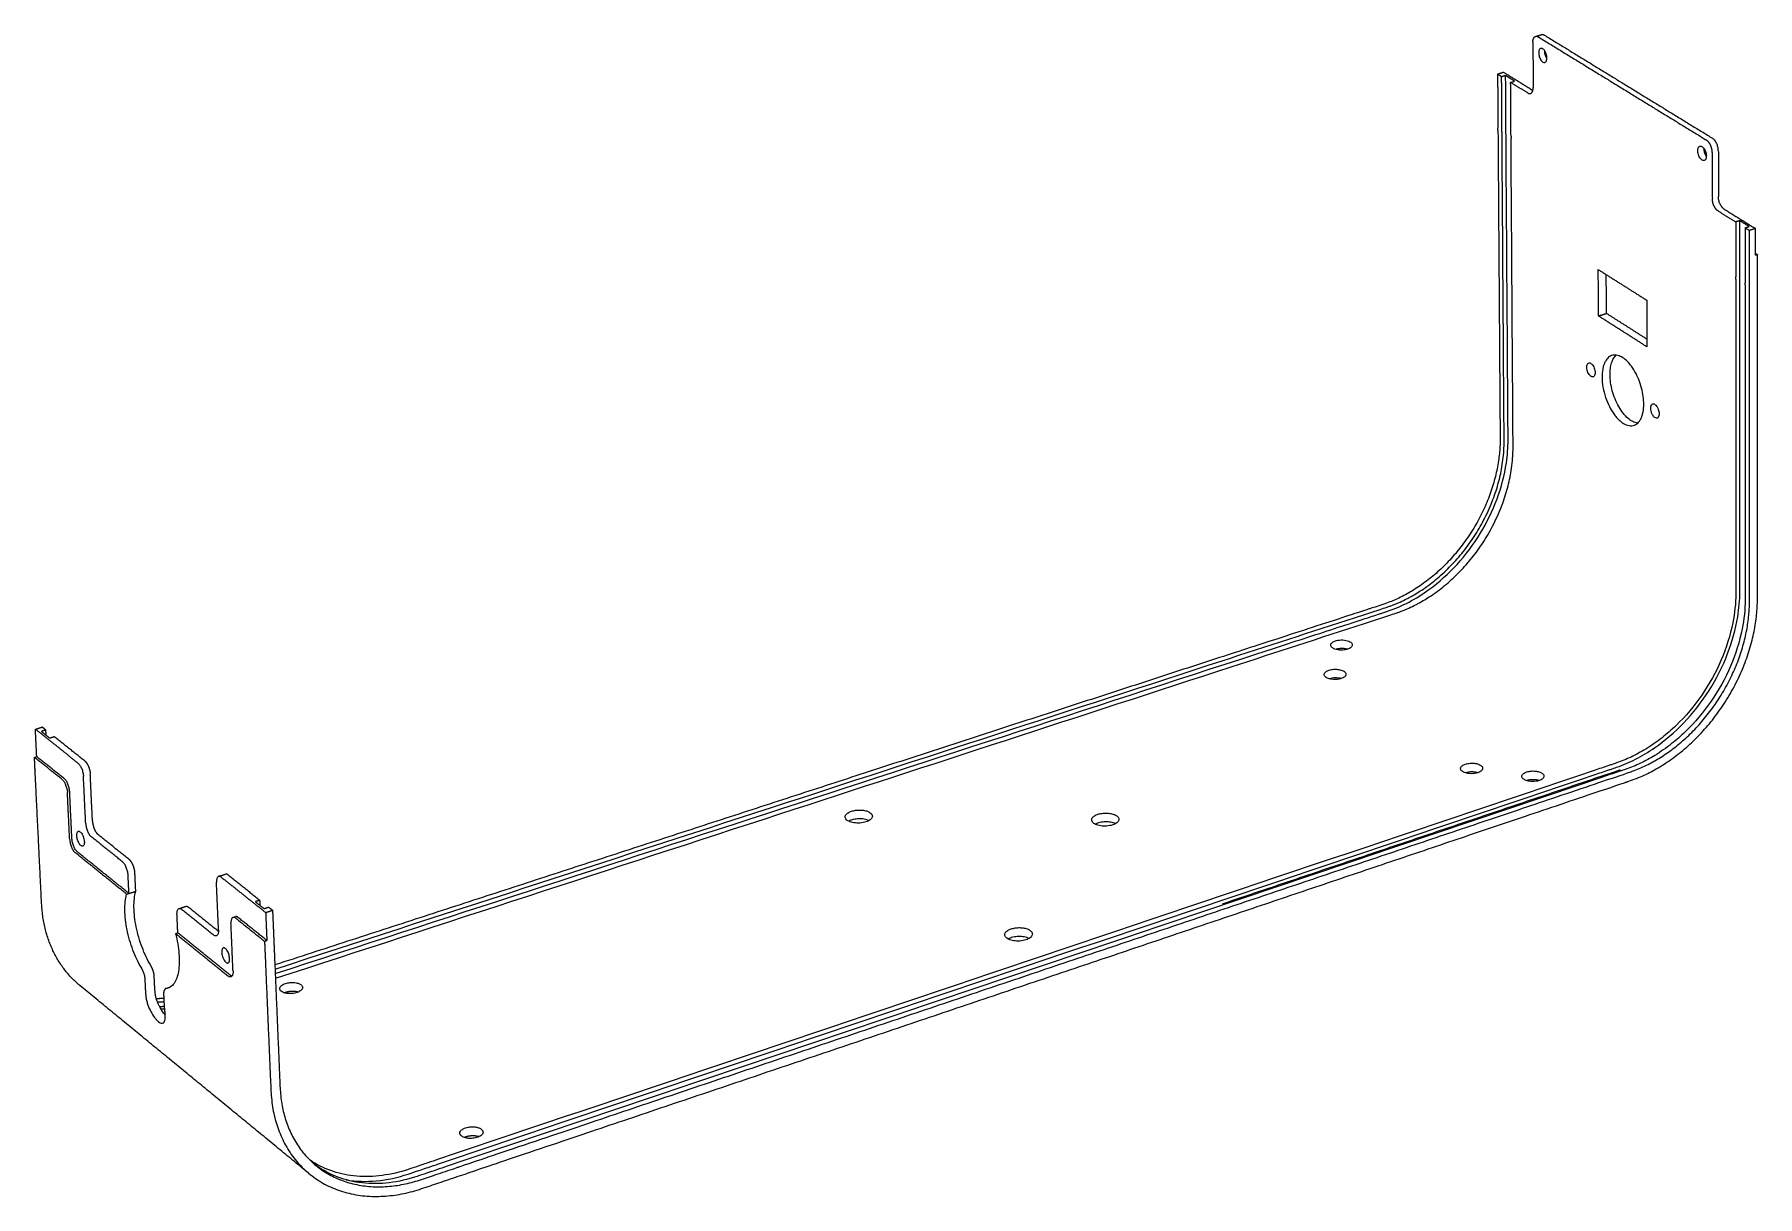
# Model space of a CAD drawing. Header units: millimetres. Extents: x 1430 to 4127, y -46 to 522.
# Drawn here: x 3634 to 3827, y 391.4 to 521.6 of the extents above; entities that cross this region are included whole.
import ezdxf

# ---------------------------------------------------------------- set-up
doc = ezdxf.new("R2010")
doc.units = ezdxf.units.MM
doc.header["$MEASUREMENT"] = 0
doc.layers.add('2D', color=7, linetype='Continuous', true_color=0xfcfcfc)

msp = doc.modelspace()

# ---------------------------------------------------------------- linework, layer by layer
at = {"layer": '2D'}
for points, weights, degree, knots in [([(3801.861, 520.685), (3801.86, 520.947), (3801.923, 521.158), (3802.153, 521.386), (3802.309, 521.394), (3802.473, 521.293)], [2869.95042605, 2869.7629296, 2869.42244383, 2868.58529921, 2868.12292758, 2867.71847315], 3, [0, 0, 0, 0, 1.5707961, 1.5707961, 3.1415927, 3.1415927, 3.1415927, 3.1415927]), ([(3802.84, 521.554), (3802.862, 521.56), (3802.921, 521.571), (3803.023, 521.557), (3803.104, 521.52), (3803.145, 521.495)], [2869.37945584, 2869.30930991, 2869.12937522, 2868.84177086, 2868.63241894, 2868.53131438], 3, [2.1038409, 2.1038409, 2.1038409, 2.1038409, 2.3561944, 2.7488935, 3.1415927, 3.1415927, 3.1415927, 3.1415927]), ([(3803.437, 518.896), (3803.287, 519.111), (3803.183, 519.423), (3803.182, 519.723), (3803.182, 519.736), (3803.182, 519.75)], [2869.58422172, 2869.86491269, 2869.9388886, 2869.72363626, 2869.71336676, 2869.70261107], 3, [3.0589582, 3.0589582, 3.0589582, 3.0589582, 4.712389, 4.712389, 4.7909369, 4.7909369, 4.7909369, 4.7909369]), ([(3801.282, 515.013), (3801.445, 514.912), (3801.601, 514.919), (3801.83, 515.144), (3801.894, 515.355), (3801.892, 515.616)], [2875.81894114, 2875.41448672, 2874.95211509, 2874.11497036, 2873.77448454, 2873.58698825], 3, [0, 0, 0, 0, 1.5707963, 1.5707963, 3.1415927, 3.1415927, 3.1415927, 3.1415927]), ([(3797.95, 510.821), (3798.021, 500.608), (3798.093, 490.447), (3798.142, 483.407), (3798.192, 476.391), (3798.292, 462.025), (3785.014, 457.706), (3724.553, 438.038), (3660.951, 417.349)], [2888.7424531, 2896.14418747, 2903.54592183, 2908.69679615, 2913.84767047, 2067.89984392, 2908.1951804, 2836.40071649, 2764.60625258], 2, [416.7496581, 416.7496581, 416.7496581, 458.6291428, 458.6291428, 487.773118, 487.773118, 534.8970078, 534.8970078, 799.8729775, 799.8729775, 799.8729775]), ([(3821.954, 508.334), (3821.954, 508.6), (3821.886, 508.895), (3821.647, 509.418), (3821.484, 509.623), (3821.315, 509.727)], [2821.15051332, 2820.96301703, 2820.94386899, 2821.25069412, 2821.56410053, 2821.96855495], 3, [0, 0, 0, 0, 1.5707963, 1.5707963, 3.1415927, 3.1415927, 3.1415927, 3.1415927]), ([(3822.599, 501.799), (3822.429, 501.904), (3822.267, 502.11), (3822.027, 502.632), (3821.96, 502.928), (3821.96, 503.193)], [2823.96903388, 2824.3734883, 2824.68689471, 2824.99371984, 2824.97457181, 2824.78707552], 3, [0, 0, 0, 0, 1.5707963, 1.5707963, 3.1415927, 3.1415927, 3.1415927, 3.1415927]), ([(3659.795, 420.009), (3659.828, 419.226), (3659.862, 418.444), (3660.184, 410.864), (3660.506, 403.313), (3661.207, 386.833), (3677.425, 392.306), (3746.937, 415.764), (3812.683, 437.951), (3827.01, 442.786), (3827.014, 458.396), (3827.015, 465.546), (3827.017, 472.722), (3827.02, 483.079), (3827.022, 493.491)], [2646.36523556, 2646.89545228, 2647.425669, 2652.57654332, 2657.72741764, 1887.29536946, 2686.3793205, 2763.32828978, 2840.27725907, 2020.64097524, 2846.30658181, 2841.15570749, 2836.00483317, 2828.60309881, 2821.20136444], 2, [-898.1648735, -898.1648735, -898.1648735, -895.1648728, -895.1648728, -866.0208976, -866.0208976, -818.8970078, -818.8970078, -534.8970078, -534.8970078, -487.773118, -487.773118, -458.6291428, -458.6291428, -416.7496581, -416.7496581, -416.7496581]), ([(3660.824, 420.342), (3660.857, 419.56), (3660.89, 418.778), (3661.211, 411.2), (3661.53, 403.652), (3662.184, 388.202), (3677.386, 393.326), (3746.917, 416.762), (3812.679, 438.928), (3826.119, 443.458), (3826.12, 458.101), (3826.12, 465.253), (3826.12, 472.431), (3826.12, 482.791), (3826.121, 493.206)], [2647.44902386, 2647.97924058, 2648.5094573, 2653.66033162, 2658.81120594, 1887.5618304, 2685.67236487, 2762.62133416, 2839.57030344, 2019.37472806, 2845.22279351, 2840.07191919, 2834.92104487, 2827.51931051, 2820.11757614], 2, [-898.1648735, -898.1648735, -898.1648735, -895.1648728, -895.1648728, -866.0208976, -866.0208976, -818.8970078, -818.8970078, -534.8970078, -534.8970078, -487.773118, -487.773118, -458.6291428, -458.6291428, -416.7496581, -416.7496581, -416.7496581]), ([(3639.12, 415.037), (3635.115, 418.324), (3634.826, 424.24), (3634.464, 431.64), (3634.1, 439.069), (3634.063, 439.835), (3634.026, 440.601)], [2341.02180589, 2371.67546249, 2726.3522946, 2721.20142028, 2716.05054596, 2715.52032924, 2714.99011252], 2, [844.8784822, 844.8784822, 844.8784822, 866.0208976, 866.0208976, 895.1648728, 895.1648728, 898.1648735, 898.1648735, 898.1648735]), ([(3639.663, 440.192), (3639.813, 440.073), (3639.961, 439.85), (3640.191, 439.296), (3640.263, 438.988), (3640.276, 438.715)], [2700.99055717, 2700.58610273, 2700.27269633, 2699.9658712, 2699.98501926, 2700.17251553], 3, [0, 0, 0, 0, 1.5707962, 1.5707962, 3.1415927, 3.1415927, 3.1415927, 3.1415927]), ([(3640.526, 433.437), (3640.539, 433.166), (3640.611, 432.858), (3640.84, 432.304), (3640.989, 432.081), (3641.139, 431.96)], [2703.80907774, 2703.99657403, 2704.01572206, 2703.70889693, 2703.39549052, 2702.9910361], 3, [0, 0, 0, 0, 1.5707963, 1.5707963, 3.1415927, 3.1415927, 3.1415927, 3.1415927]), ([(3645.276, 427.653), (3645.263, 427.925), (3645.191, 428.235), (3644.96, 428.791), (3644.81, 429.016), (3644.659, 429.137)], [2692.69866489, 2692.51116859, 2692.4920206, 2692.7988457, 2693.11225211, 2693.51670653], 3, [0, 0, 0, 0, 1.5707961, 1.5707961, 3.1415927, 3.1415927, 3.1415927, 3.1415927]), ([(3656.831, 422.666), (3656.792, 422.696), (3656.716, 422.744), (3656.615, 422.771), (3656.556, 422.764), (3656.53, 422.755)], [2655.02366737, 2655.12477425, 2655.33415489, 2655.64182246, 2655.84211461, 2655.93218242], 3, [0, 0, 0, 0, 0.392699, 0.7853981, 1.1102441, 1.1102441, 1.1102441, 1.1102441]), ([(3656.148, 416.094), (3656.133, 416.099), (3656.081, 416.119), (3656.026, 416.153), (3655.988, 416.184)], [2662.67063523, 2662.71792083, 2662.87260788, 2663.02302848, 2663.12413536], 3, [2.57735682, 2.57735682, 2.57735682, 2.57735682, 2.74889365, 3.14159265, 3.14159265, 3.14159265, 3.14159265])]:
    msp.add_rational_spline(points, weights, degree=degree, knots=knots, dxfattribs=at)
for points, weights, degree in [([(3802.183, 521.356), (3802.402, 521.422), (3802.621, 521.488), (3802.84, 521.554)], [2868.58677025, 2868.85099854, 2869.1152274, 2869.37945686], 3), ([(3821.011, 508.802), (3821.011, 508.784), (3821.01, 508.766), (3821.01, 508.748)], [2826.35996845, 2826.37478577, 2826.3887466, 2826.40180007], 3), ([(3821.01, 508.748), (3821.011, 508.446), (3821.124, 508.116), (3821.288, 507.897)], [2826.40180007, 2826.61515539, 2826.52724232, 2826.21948932], 3), ([(3781.076, 452.71), (3780.69, 452.817), (3780.186, 452.816), (3779.78, 452.69)], [2893.88152086, 2894.27915218, 2894.27577029, 2893.80741323], 3), ([(3802.564, 438), (3802.156, 438.129), (3801.604, 438.132), (3801.173, 437.988)], [2840.45106584, 2840.9107115, 2840.92220102, 2840.40915502], 3), ([(3654.653, 427.273), (3654.908, 427.355), (3655.163, 427.436), (3655.417, 427.518)], [2658.38654414, 2658.65607386, 2658.92560322, 2659.1951322], 3), ([(3655.716, 427.429), (3655.607, 427.516), (3655.504, 427.545), (3655.417, 427.518)], [2658.2906335, 2658.57526647, 2658.88858338, 2659.19513243], 3), ([(3650.229, 423.667), (3650.482, 423.749), (3650.736, 423.83), (3650.989, 423.912)], [2675.96440294, 2676.23371181, 2676.50302029, 2676.77232833], 3), ([(3650.989, 423.912), (3651.075, 423.939), (3651.177, 423.909), (3651.285, 423.823)], [2676.77232921, 2676.4650161, 2676.15080676, 2675.86543106], 3), ([(3646.288, 416.377), (3646.225, 416.594), (3646.137, 416.802), (3646.034, 416.973)], [2694.03865161, 2694.06600261, 2694.18802574, 2694.38973843], 3), ([(3647.304, 416.706), (3647.241, 416.923), (3647.153, 417.131), (3647.05, 417.302)], [2695.12243991, 2695.14979091, 2695.27181404, 2695.47352673], 3), ([(3648.546, 413.623), (3648.104, 413.571), (3647.658, 413.547)], [1, 0.999497984302, 1], 2), ([(3647.781, 413.197), (3648.173, 413.21), (3648.563, 413.245)], [1, 0.999592632641, 1], 2), ([(3648.796, 414.727), (3648.701, 414.717), (3648.625, 414.642), (3648.578, 414.514)], [2687.01011091, 2687.33724455, 2687.65355117, 2687.92019302], 3), ([(3662.181, 414.273), (3662.106, 414.249), (3662.034, 414.218)], [1, 0.999106827466, 1], 2), ([(3663.557, 414.306), (3663.163, 414.423), (3662.627, 414.419), (3662.181, 414.273)], [2758.41838556, 2758.81284391, 2758.79769032, 2758.3070336], 3), ([(3648.015, 412.686), (3648.303, 412.703), (3648.59, 412.732)], [1, 0.999799919079, 1], 2), ([(3648.155, 412.437), (3648.383, 412.435), (3648.611, 412.441)], [1, 0.999852206637, 1], 2), ([(3682.345, 398.084), (3682.26, 398.055), (3682.178, 398.018)], [1, 0.998745520368, 1], 2), ([(3683.798, 398.102), (3683.389, 398.24), (3682.816, 398.242), (3682.345, 398.084)], [2704.99225301, 2705.43837854, 2705.44315091, 2704.9321293], 3)]:
    msp.add_rational_spline(points, weights, degree=degree, dxfattribs=at)
for points in [[(3802.473, 521.293), (3811.894, 515.51), (3821.315, 509.727)], [(3803.145, 521.495), (3812.569, 515.716), (3821.992, 509.936)], [(3801.861, 520.685), (3801.877, 518.15), (3801.892, 515.616)], [(3798.575, 517.309), (3798.24, 517.207), (3797.906, 517.106)], [(3801.851, 515.28), (3800.213, 516.294), (3798.575, 517.309)], [(3797.906, 517.106), (3797.916, 515.636), (3797.926, 514.165)], [(3798.359, 516.826), (3798.132, 516.966), (3797.906, 517.106)], [(3798.805, 516.96), (3798.582, 516.893), (3798.359, 516.826)], [(3798.379, 513.884), (3798.369, 515.355), (3798.359, 516.826)], [(3799.817, 516.334), (3799.311, 516.647), (3798.805, 516.96)], [(3799.37, 516.198), (3799.593, 516.266), (3799.817, 516.334)], [(3799.39, 513.254), (3799.38, 514.726), (3799.37, 516.198)], [(3801.282, 515.013), (3800.326, 515.606), (3799.37, 516.198)], [(3797.926, 514.165), (3797.937, 512.609), (3797.948, 511.054)], [(3798.4, 510.771), (3798.39, 512.327), (3798.379, 513.884)], [(3799.41, 510.139), (3799.4, 511.697), (3799.39, 513.254)], [(3797.95, 510.821), (3797.949, 510.938), (3797.948, 511.054)], [(3798.402, 510.539), (3798.401, 510.655), (3798.4, 510.771)], [(3799.41, 510.139), (3799.411, 510.023), (3799.412, 509.907)], [(3821.954, 508.334), (3821.957, 505.763), (3821.96, 503.193)], [(3822.632, 508.543), (3822.634, 505.973), (3822.636, 503.403)], [(3822.599, 501.799), (3823.59, 501.185), (3824.581, 500.57)], [(3823.275, 502.01), (3825.037, 500.919), (3826.798, 499.828)], [(3825.033, 500.711), (3824.807, 500.641), (3824.581, 500.57)], [(3824.581, 500.57), (3824.582, 499.072), (3824.582, 497.574)], [(3826.091, 500.056), (3825.562, 500.383), (3825.033, 500.711)], [(3825.639, 499.914), (3825.865, 499.985), (3826.091, 500.056)], [(3825.639, 499.914), (3825.639, 498.415), (3825.64, 496.916)], [(3825.639, 499.914), (3825.88, 499.765), (3826.121, 499.616)], [(3826.798, 499.828), (3826.46, 499.722), (3826.121, 499.616)], [(3826.121, 496.616), (3826.121, 498.116), (3826.121, 499.616)], [(3826.798, 496.829), (3826.798, 498.329), (3826.798, 499.828)], [(3824.582, 497.574), (3824.583, 495.989), (3824.583, 494.404)], [(3825.64, 496.916), (3825.64, 495.33), (3825.64, 493.743)], [(3826.121, 493.443), (3826.121, 495.03), (3826.121, 496.616)], [(3826.798, 497.04), (3826.911, 496.97), (3827.023, 496.9)], [(3827.023, 496.9), (3826.91, 496.865), (3826.798, 496.829)], [(3827.022, 493.728), (3827.023, 495.314), (3827.023, 496.9)], [(3809.186, 495.233), (3811.903, 493.514), (3814.62, 491.796)], [(3809.208, 490.038), (3809.197, 492.636), (3809.186, 495.233)], [(3810.1, 490.319), (3810.091, 492.493), (3810.082, 494.666)], [(3824.584, 494.167), (3824.584, 494.286), (3824.583, 494.404)], [(3825.64, 493.507), (3825.64, 493.625), (3825.64, 493.743)], [(3826.121, 493.206), (3826.121, 493.325), (3826.121, 493.443)], [(3827.022, 493.491), (3827.022, 493.609), (3827.022, 493.728)], [(3809.208, 490.038), (3809.654, 490.179), (3810.1, 490.319)], [(3814.632, 487.435), (3812.366, 488.877), (3810.1, 490.319)], [(3814.62, 491.796), (3814.627, 489.188), (3814.635, 486.581)], [(3814.635, 486.581), (3811.921, 488.31), (3809.208, 490.038)], [(3634.129, 443.75), (3634.509, 443.868), (3634.89, 443.987)], [(3635.303, 443.658), (3635.096, 443.822), (3634.89, 443.987)], [(3634.279, 440.681), (3634.204, 442.215), (3634.129, 443.75)], [(3638.9, 439.953), (3636.515, 441.851), (3634.129, 443.75)], [(3635.303, 443.658), (3635.05, 443.579), (3634.796, 443.5)], [(3634.796, 443.5), (3635.258, 443.132), (3635.72, 442.765)], [(3635.332, 443.074), (3635.317, 443.366), (3635.303, 443.658)], [(3635.72, 442.765), (3635.973, 442.844), (3636.227, 442.923)], [(3639.663, 440.192), (3637.945, 441.558), (3636.227, 442.923)], [(3634.026, 440.601), (3634.152, 440.641), (3634.279, 440.681)], [(3637.105, 438.141), (3635.565, 439.371), (3634.026, 440.601)], [(3637.359, 438.22), (3635.819, 439.451), (3634.279, 440.681)], [(3639.764, 433.196), (3639.639, 435.836), (3639.513, 438.476)], [(3640.526, 433.437), (3640.401, 436.076), (3640.276, 438.715)], [(3767.079, 424.199), (3789.329, 431.693), (3811.58, 439.187)], [(3811.58, 439.187), (3811.654, 439.137), (3811.728, 439.087)], [(3637.969, 431.402), (3637.843, 434.034), (3637.716, 436.667)], [(3638.222, 431.483), (3638.096, 434.115), (3637.97, 436.746)], [(3643.896, 428.894), (3642.136, 430.306), (3640.377, 431.719)], [(3644.659, 429.137), (3642.899, 430.549), (3641.139, 431.96)], [(3644.353, 425.274), (3641.466, 427.601), (3638.58, 429.928)], [(3644.608, 425.355), (3641.72, 427.682), (3638.833, 430.008)], [(3644.608, 425.355), (3644.56, 426.382), (3644.512, 427.409)], [(3645.371, 425.599), (3645.323, 426.626), (3645.276, 427.653)], [(3654.644, 421.264), (3654.527, 423.935), (3654.41, 426.606)], [(3654.946, 427.182), (3657.433, 425.203), (3659.919, 423.224)], [(3655.716, 427.429), (3657.499, 426.012), (3659.282, 424.594)], [(3644.353, 425.274), (3644.48, 425.314), (3644.608, 425.355)], [(3644.608, 425.355), (3644.989, 425.477), (3645.371, 425.599)], [(3650.082, 420.943), (3650.036, 421.975), (3649.989, 423.006)], [(3650.518, 423.576), (3652.314, 422.135), (3654.109, 420.693)], [(3651.285, 423.823), (3652.965, 422.475), (3654.645, 421.128)], [(3656.281, 422.675), (3656.405, 422.715), (3656.53, 422.755)], [(3660.052, 420.092), (3658.442, 421.379), (3656.831, 422.666)], [(3659.282, 424.594), (3659.025, 424.512), (3658.767, 424.429)], [(3658.767, 424.429), (3659.252, 424.043), (3659.736, 423.658)], [(3659.307, 423.999), (3659.295, 424.297), (3659.282, 424.594)], [(3659.736, 423.658), (3659.993, 423.741), (3660.251, 423.824)], [(3659.919, 423.224), (3660.306, 423.349), (3660.692, 423.474)], [(3659.919, 423.224), (3659.986, 421.658), (3660.052, 420.092)], [(3660.251, 423.824), (3660.471, 423.649), (3660.692, 423.474)], [(3660.692, 423.474), (3660.758, 421.908), (3660.824, 420.342)], [(3767.079, 424.199), (3767.151, 424.147), (3767.223, 424.095)], [(3649.827, 420.861), (3649.954, 420.902), (3650.082, 420.943)], [(3649.827, 420.861), (3652.779, 418.481), (3655.731, 416.101)], [(3655.988, 416.184), (3653.035, 418.564), (3650.082, 420.943)], [(3656.268, 416.668), (3656.152, 419.339), (3656.036, 422.009)], [(3656.574, 422.583), (3658.185, 421.296), (3659.795, 420.009)], [(3659.795, 420.009), (3659.924, 420.05), (3660.052, 420.092)], [(3664.74, 394.013), (3651.93, 404.525), (3639.12, 415.037)], [(3648.761, 414.72), (3648.998, 414.797), (3649.235, 414.874)]]:
    msp.add_open_spline(points, degree=2, dxfattribs=at)
for points, knots in [([(3803.437, 518.936), (3803.438, 518.847), (3803.425, 518.713), (3803.359, 518.556), (3803.286, 518.47), (3803.191, 518.424), (3803.049, 518.43), (3802.912, 518.519), (3802.777, 518.666), (3802.623, 518.921), (3802.53, 519.215), (3802.504, 519.518), (3802.52, 519.7), (3802.572, 519.861), (3802.655, 519.976), (3802.78, 520.026), (3802.904, 520.002), (3803.031, 519.928), (3803.162, 519.79), (3803.281, 519.596), (3803.373, 519.369), (3803.425, 519.145), (3803.437, 518.998), (3803.437, 518.936)], [0, 0, 0, 0, 0.2690812, 0.3970013, 0.5051914, 0.6031049, 0.7051466, 0.9204028, 1.0754367, 1.3054292, 1.806215, 1.9930624, 2.2140822, 2.3498102, 2.4981567, 2.6288306, 2.7357137, 2.8654119, 3.0683604, 3.2984796, 3.5462168, 3.7996844, 3.9866725, 3.9866725, 3.9866725, 3.9866725]), ([(3660.991, 416.387), (3698.82, 428.707), (3737.818, 441.408), (3777.923, 454.469), (3780.78, 455.4), (3783.006, 456.125), (3784.255, 456.532), (3784.995, 456.773), (3785.242, 456.853), (3785.418, 456.91), (3786.351, 457.216), (3788.022, 457.943), (3790.708, 459.631), (3793.492, 462.149), (3796.077, 465.6), (3797.961, 469.456), (3798.908, 473.041), (3799.09, 475.372), (3799.081, 476.375), (3799.079, 476.611), (3799.078, 476.838), (3799.075, 477.292), (3799.07, 477.966), (3798.98, 491.262), (3798.891, 504.268), (3798.805, 516.96)], [0, 0, 0, 0, 119.3533342, 123.0406326, 126.5341734, 128.3686419, 130.0636373, 130.4746365, 130.7039468, 130.842548, 131.0290953, 133.6511788, 136.2917777, 140.5209216, 144.8556142, 149.1686005, 153.3375172, 155.9227088, 156.1603216, 156.3474326, 156.6298255, 156.8412727, 157.7106601, 158.6507485, 196.7299843, 196.7299843, 196.7299843, 196.7299843]), ([(3660.97, 416.887), (3679.503, 422.918), (3714.871, 434.43), (3755.213, 447.56), (3777.939, 454.957), (3784.089, 456.959), (3785.324, 457.36), (3785.701, 457.485), (3785.874, 457.547), (3786.048, 457.61), (3786.236, 457.682), (3786.483, 457.779), (3786.932, 457.968), (3787.419, 458.195), (3787.901, 458.442), (3788.356, 458.688), (3788.918, 459.019), (3789.638, 459.485), (3790.397, 460.03), (3791.187, 460.663), (3791.952, 461.343), (3792.688, 462.066), (3793.394, 462.831), (3794.29, 463.902), (3795.314, 465.323), (3796.409, 467.193), (3797.303, 469.149), (3797.981, 471.155), (3798.439, 473.171), (3798.617, 474.782), (3798.642, 475.818), (3798.639, 476.211), (3798.637, 476.462), (3798.636, 476.697), (3798.633, 477.151), (3798.628, 477.825), (3798.551, 489.027), (3798.475, 499.94), (3798.402, 510.539)], [0, 0, 0, 0, 58.4677683, 111.5823591, 127.2773516, 130.1638796, 130.9873029, 131.1709226, 131.3553063, 131.5404172, 131.726217, 131.9593793, 132.3345357, 133.1882846, 133.5720912, 133.9585984, 134.7392199, 135.5294002, 136.5294732, 137.5418524, 138.5651104, 139.5978671, 140.6382871, 141.684468, 143.7860532, 145.8869052, 148.1788162, 150.2285489, 152.2327508, 154.3706791, 155.0823849, 155.3406177, 155.5516972, 155.8338051, 156.0453419, 156.9148192, 157.8550583, 189.6531031, 189.6531031, 189.6531031, 189.6531031]), ([(3661.014, 415.852), (3679.852, 421.991), (3715.533, 433.619), (3756.191, 446.87), (3778.927, 454.279), (3785.081, 456.285), (3786.316, 456.687), (3786.693, 456.811), (3786.867, 456.874), (3787.041, 456.937), (3787.229, 457.009), (3787.475, 457.106), (3787.925, 457.295), (3788.412, 457.523), (3788.894, 457.77), (3789.349, 458.017), (3789.912, 458.348), (3790.632, 458.814), (3791.391, 459.36), (3792.182, 459.994), (3792.947, 460.674), (3793.684, 461.399), (3794.39, 462.164), (3795.287, 463.236), (3796.312, 464.658), (3797.408, 466.53), (3798.303, 468.487), (3798.981, 470.495), (3799.439, 472.512), (3799.619, 474.125), (3799.644, 475.162), (3799.641, 475.555), (3799.639, 475.806), (3799.637, 476.041), (3799.634, 476.496), (3799.63, 477.17), (3799.555, 488.38), (3799.483, 499.301), (3799.412, 509.907)], [0, 0, 0, 0, 59.4379187, 112.584653, 128.288771, 131.1769588, 132.0008548, 132.184581, 132.3690733, 132.5542948, 132.7402071, 132.9735126, 133.3489041, 134.2032089, 134.5872742, 134.9740473, 135.7552209, 136.5459791, 137.5468082, 138.5599774, 139.5840558, 140.6176592, 141.6589479, 142.7060151, 144.8094064, 146.9120773, 149.2059585, 151.2574125, 153.2632322, 155.4027807, 156.1149947, 156.3734079, 156.5846345, 156.8669392, 157.0786235, 157.9487076, 158.8896031, 190.710075, 190.710075, 190.710075, 190.710075]), ([(3822.632, 508.543), (3822.632, 508.611), (3822.623, 508.75), (3822.573, 509.03), (3822.461, 509.362), (3822.29, 509.656), (3822.125, 509.839), (3822.037, 509.908), (3821.992, 509.936)], [0, 0, 0, 0, 0.2041863, 0.4165296, 0.8498607, 1.2527053, 1.42923, 1.5872316, 1.5872316, 1.5872316, 1.5872316]), ([(3820.333, 508.539), (3820.333, 508.476), (3820.345, 508.327), (3820.399, 508.1), (3820.492, 507.869), (3820.614, 507.671), (3820.748, 507.531), (3820.88, 507.453), (3821.006, 507.429), (3821.137, 507.475), (3821.223, 507.593), (3821.272, 507.735), (3821.293, 507.898), (3821.285, 508.142), (3821.221, 508.411), (3821.11, 508.657), (3821.003, 508.82), (3820.896, 508.937), (3820.781, 509.018), (3820.665, 509.056), (3820.543, 509.043), (3820.444, 508.965), (3820.378, 508.845), (3820.341, 508.702), (3820.333, 508.596), (3820.333, 508.539)], [0, 0, 0, 0, 0.1893081, 0.4463763, 0.6983428, 0.9332837, 1.1415602, 1.2753793, 1.3859395, 1.5203735, 1.6713346, 1.8088278, 1.9720919, 2.1583434, 2.5433872, 2.7923786, 2.966635, 3.1256883, 3.2671057, 3.3842989, 3.4863686, 3.6253922, 3.7478265, 3.8935486, 4.0658451, 4.0658451, 4.0658451, 4.0658451]), ([(3823.275, 502.01), (3823.23, 502.038), (3823.142, 502.107), (3822.977, 502.291), (3822.807, 502.585), (3822.672, 502.982), (3822.636, 503.265), (3822.636, 503.403)], [0, 0, 0, 0, 0.1584457, 0.3353315, 0.7384574, 1.1714156, 1.5870832, 1.5870832, 1.5870832, 1.5870832]), ([(3668.947, 393.277), (3670.058, 393.094), (3672.42, 393.038), (3674.803, 393.56), (3676.106, 393.999), (3676.59, 394.162), (3677.261, 394.388), (3678.252, 394.721), (3721.462, 409.267), (3764.999, 423.922), (3808.686, 438.627), (3809.95, 439.053), (3810.728, 439.315), (3811.022, 439.414), (3811.915, 439.713), (3813.438, 440.367), (3816.032, 441.929), (3818.922, 444.424), (3821.718, 448.006), (3823.768, 452.054), (3824.825, 455.845), (3825.045, 458.293), (3825.043, 459.385), (3825.043, 459.625), (3825.043, 459.856), (3825.043, 460.318), (3825.042, 461.004), (3825.039, 474.543), (3825.036, 487.787), (3825.033, 500.711)], [0, 0, 0, 0, 3.3752747, 7.0330027, 7.2695523, 7.5017011, 8.5654415, 9.3942655, 10.6365449, 145.3439582, 147.2055978, 148.9256449, 149.3427099, 149.6690593, 149.8578105, 152.1666747, 154.6296855, 158.9189871, 163.5634008, 168.1990451, 172.4664909, 175.3086763, 175.5505712, 175.7410487, 176.0285253, 176.2437791, 177.1288236, 178.0858519, 216.8598161, 216.8598161, 216.8598161, 216.8598161]), ([(3824.584, 494.167), (3824.587, 483.375), (3824.591, 472.263), (3824.596, 460.857), (3824.596, 460.171), (3824.596, 459.709), (3824.596, 459.469), (3824.596, 459.198), (3824.595, 457.936), (3824.302, 455.293), (3823.073, 451.417), (3820.906, 447.505), (3818.519, 444.671), (3816.31, 442.739), (3814.622, 441.556), (3812.908, 440.622), (3811.734, 440.141), (3811.019, 439.901), (3810.726, 439.802), (3809.948, 439.541), (3808.684, 439.116), (3764.991, 424.417), (3721.448, 409.769), (3678.232, 395.231), (3677.242, 394.898), (3676.57, 394.672), (3676.063, 394.501), (3675.809, 394.416), (3674.672, 394.057), (3672.669, 393.631), (3669.824, 393.615), (3667.178, 394.208), (3665.607, 394.996), (3664.889, 395.483)], [0, 0, 0, 0, 32.3770825, 33.3342658, 34.2194034, 34.4347487, 34.7219357, 34.9368134, 35.2476686, 38.509143, 42.8805215, 47.3809493, 51.8607155, 53.9426637, 56.1726866, 58.035773, 59.7880666, 59.9738012, 60.2986979, 60.7165208, 62.4361487, 64.2980026, 199.0147516, 200.2570594, 201.0860492, 202.1492445, 202.3822821, 202.693504, 202.9513077, 205.959859, 208.8095674, 211.4358892, 214.0396094, 214.0396094, 214.0396094, 214.0396094]), ([(3825.64, 493.507), (3825.641, 482.707), (3825.642, 471.587), (3825.643, 460.173), (3825.643, 459.486), (3825.643, 459.023), (3825.643, 458.784), (3825.643, 458.513), (3825.642, 457.249), (3825.348, 454.604), (3824.118, 450.725), (3821.949, 446.81), (3819.56, 443.973), (3817.35, 442.039), (3815.661, 440.854), (3813.946, 439.919), (3812.772, 439.437), (3812.056, 439.197), (3811.763, 439.098), (3810.984, 438.836), (3809.72, 438.41), (3766.005, 423.685), (3722.441, 409.01), (3679.203, 394.445), (3678.213, 394.112), (3677.533, 393.883), (3677.016, 393.709), (3676.746, 393.618), (3675.554, 393.244), (3673.433, 392.809), (3670.423, 392.854), (3667.659, 393.589), (3666.059, 394.509), (3665.347, 395.059)], [0, 0, 0, 0, 32.4003437, 33.3582076, 34.2439741, 34.4594723, 34.7468633, 34.9618936, 35.2729701, 38.53695, 42.9120413, 47.4164443, 51.9000725, 53.9837135, 56.2154336, 58.0798167, 59.8332037, 60.0190465, 60.3441321, 60.762198, 62.4828276, 64.3457684, 199.1477026, 200.390856, 201.2204107, 202.2843311, 202.5434319, 202.8548833, 203.1383258, 206.2922239, 209.3173451, 212.1072218, 214.8052464, 214.8052464, 214.8052464, 214.8052464]), ([(3808.372, 483.261), (3808.425, 483.226), (3808.52, 483.187), (3808.651, 483.219), (3808.755, 483.31), (3808.821, 483.479), (3808.84, 483.703), (3808.815, 483.943), (3808.743, 484.201), (3808.632, 484.437), (3808.49, 484.629), (3808.337, 484.755), (3808.155, 484.804), (3807.999, 484.705), (3807.929, 484.539), (3807.895, 484.337), (3807.913, 484.101), (3807.973, 483.84), (3808.077, 483.598), (3808.213, 483.394), (3808.316, 483.296), (3808.372, 483.261)], [0, 0, 0, 0, 0.1924783, 0.2892584, 0.390574, 0.5995964, 0.8172493, 1.0652616, 1.3177342, 1.6215745, 1.8410651, 2.030605, 2.2117211, 2.3771335, 2.5391705, 2.744719, 2.9887348, 3.2409218, 3.5487267, 3.7745188, 3.9723712, 3.9723712, 3.9723712, 3.9723712]), ([(3809.608, 483.195), (3809.607, 483.488), (3809.637, 483.924), (3809.763, 484.456), (3809.892, 484.804), (3810.048, 485.087), (3810.237, 485.319), (3810.439, 485.487), (3810.677, 485.608), (3810.937, 485.665), (3811.227, 485.656), (3811.511, 485.583), (3811.907, 485.4), (3812.399, 485.025), (3812.947, 484.389), (3813.429, 483.597), (3813.827, 482.692), (3814.108, 481.753), (3814.266, 480.809), (3814.296, 479.92), (3814.207, 479.232), (3814.053, 478.733), (3813.904, 478.414), (3813.718, 478.148), (3813.5, 477.944), (3813.241, 477.795), (3812.938, 477.726), (3812.618, 477.745), (3812.302, 477.838), (3811.981, 478.005), (3811.644, 478.252), (3811.317, 478.569), (3810.875, 479.105), (3810.41, 479.876), (3809.973, 480.929), (3809.687, 482.043), (3809.609, 482.818), (3809.608, 483.195)], [0, 0, 0, 0, 0.8799193, 1.3037875, 1.6371459, 1.9913092, 2.2694448, 2.5292458, 2.7771276, 3.064663, 3.3208974, 3.6410919, 3.9410407, 4.6234741, 5.4843538, 6.4482822, 7.3982416, 8.4438212, 9.3836411, 10.2620777, 11.1071368, 11.4549966, 11.8247024, 12.1596475, 12.4248662, 12.7165769, 13.0452676, 13.3461254, 13.6710364, 14.0294156, 14.425256, 14.9222008, 15.3955703, 16.5042608, 17.6134056, 18.8100835, 19.9425606, 19.9425606, 19.9425606, 19.9425606]), ([(3810.499, 483.478), (3810.498, 483.596), (3810.504, 483.825), (3810.546, 484.267), (3810.65, 484.764), (3810.866, 485.275), (3811.074, 485.544), (3811.192, 485.65)], [0, 0, 0, 0, 0.3521796, 0.6872111, 1.3324124, 1.8685828, 2.3423423, 2.3423423, 2.3423423, 2.3423423]), ([(3813.589, 478.031), (3813.4, 478.053), (3813.004, 478.191), (3812.456, 478.587), (3811.929, 479.163), (3811.45, 479.895), (3811.046, 480.74), (3810.742, 481.646), (3810.549, 482.564), (3810.5, 483.179), (3810.499, 483.478)], [0, 0, 0, 0, 0.5695093, 1.2387374, 2.0150473, 2.9027088, 3.8573091, 4.8172798, 5.7663356, 6.6648079, 6.6648079, 6.6648079, 6.6648079]), ([(3815.532, 478.654), (3815.586, 478.619), (3815.682, 478.58), (3815.815, 478.611), (3815.921, 478.702), (3815.988, 478.871), (3816.008, 479.097), (3815.982, 479.338), (3815.91, 479.598), (3815.798, 479.835), (3815.654, 480.028), (3815.499, 480.156), (3815.316, 480.207), (3815.157, 480.107), (3815.086, 479.941), (3815.051, 479.738), (3815.069, 479.501), (3815.129, 479.238), (3815.234, 478.994), (3815.371, 478.789), (3815.476, 478.69), (3815.532, 478.654)], [0, 0, 0, 0, 0.1950344, 0.2929973, 0.3951922, 0.605363, 0.8240567, 1.0733927, 1.3274543, 1.6336261, 1.8552025, 2.0469545, 2.2305015, 2.3975442, 2.5605021, 2.7670288, 3.0122998, 3.2660063, 3.5760677, 3.8039, 4.0039463, 4.0039463, 4.0039463, 4.0039463]), ([(3779.746, 453.645), (3779.627, 453.605), (3779.455, 453.531), (3779.28, 453.375), (3779.189, 453.211), (3779.233, 452.974), (3779.451, 452.818), (3779.706, 452.7), (3780.018, 452.631), (3780.373, 452.603), (3780.745, 452.627), (3781.062, 452.697), (3781.331, 452.805), (3781.525, 452.935), (3781.648, 453.116), (3781.634, 453.305), (3781.523, 453.447), (3781.345, 453.575), (3781.078, 453.678), (3780.742, 453.743), (3780.377, 453.757), (3780.041, 453.724), (3779.832, 453.673), (3779.746, 453.645)], [0, 0, 0, 0, 0.3788835, 0.5529086, 0.6972399, 0.923556, 1.2250013, 1.4517018, 1.7909902, 2.1576238, 2.5320964, 2.8952576, 3.1369405, 3.3941354, 3.5924488, 3.7706215, 3.9256403, 4.1203356, 4.4281526, 4.7755987, 5.145537, 5.5183821, 5.7887245, 5.7887245, 5.7887245, 5.7887245]), ([(3778.694, 449.56), (3778.774, 449.505), (3778.981, 449.409), (3779.328, 449.332), (3779.725, 449.309), (3780.109, 449.345), (3780.452, 449.436), (3780.69, 449.553), (3780.83, 449.673), (3780.898, 449.769), (3780.93, 449.862), (3780.93, 449.973), (3780.871, 450.099), (3780.752, 450.211), (3780.586, 450.309), (3780.289, 450.419), (3779.843, 450.483), (3779.383, 450.454), (3779.049, 450.371), (3778.84, 450.289), (3778.672, 450.191), (3778.551, 450.073), (3778.486, 449.942), (3778.486, 449.801), (3778.563, 449.664), (3778.646, 449.594), (3778.694, 449.56)], [0, 0, 0, 0, 0.2907191, 0.6790027, 1.0598863, 1.4825824, 1.830511, 2.1225997, 2.2731258, 2.3783427, 2.4736664, 2.5639062, 2.7071636, 2.8785769, 3.0492341, 3.2825318, 3.8260597, 4.3918112, 4.6564007, 4.8564647, 5.0634347, 5.2361154, 5.3596201, 5.4956444, 5.6422824, 5.8197252, 5.8197252, 5.8197252, 5.8197252]), ([(3780.373, 449.42), (3780.324, 449.433), (3780.221, 449.458), (3780.003, 449.493), (3779.718, 449.508), (3779.38, 449.481), (3779.161, 449.432), (3779.056, 449.399)], [0, 0, 0, 0, 0.1519545, 0.3170917, 0.6625929, 1.0044167, 1.3341374, 1.3341374, 1.3341374, 1.3341374]), ([(3637.105, 438.141), (3637.145, 438.108), (3637.224, 438.03), (3637.374, 437.829), (3637.532, 437.516), (3637.664, 437.102), (3637.709, 436.81), (3637.716, 436.667)], [0, 0, 0, 0, 0.1548939, 0.3331964, 0.7494549, 1.2014905, 1.6328872, 1.6328872, 1.6328872, 1.6328872]), ([(3637.97, 436.746), (3637.967, 436.817), (3637.952, 436.96), (3637.897, 437.249), (3637.786, 437.596), (3637.628, 437.908), (3637.478, 438.11), (3637.399, 438.188), (3637.359, 438.22)], [0, 0, 0, 0, 0.2106031, 0.4313615, 0.8833414, 1.2995253, 1.4778184, 1.6327389, 1.6327389, 1.6327389, 1.6327389]), ([(3638.9, 439.953), (3638.941, 439.92), (3639.02, 439.842), (3639.17, 439.64), (3639.329, 439.327), (3639.462, 438.913), (3639.506, 438.62), (3639.513, 438.476)], [0, 0, 0, 0, 0.1552667, 0.3339621, 0.7511181, 1.2041885, 1.6367029, 1.6367029, 1.6367029, 1.6367029]), ([(3793.977, 439.019), (3794.059, 438.963), (3794.27, 438.865), (3794.623, 438.785), (3795.026, 438.761), (3795.414, 438.798), (3795.761, 438.892), (3796, 439.012), (3796.14, 439.135), (3796.206, 439.235), (3796.237, 439.33), (3796.234, 439.444), (3796.173, 439.573), (3796.05, 439.688), (3795.88, 439.788), (3795.577, 439.902), (3795.124, 439.967), (3794.659, 439.937), (3794.321, 439.853), (3794.111, 439.769), (3793.942, 439.668), (3793.822, 439.546), (3793.758, 439.411), (3793.761, 439.267), (3793.842, 439.127), (3793.927, 439.054), (3793.977, 439.019)], [0, 0, 0, 0, 0.2976691, 0.6931785, 1.0796611, 1.5072987, 1.8584925, 2.1530373, 2.3050483, 2.4117135, 2.5089444, 2.601637, 2.7494445, 2.9259932, 3.1010511, 3.3394407, 3.8921272, 4.4647728, 4.7318961, 4.93367, 5.1423951, 5.3169513, 5.4426016, 5.5822927, 5.7336099, 5.9162461, 5.9162461, 5.9162461, 5.9162461]), ([(3795.695, 438.88), (3795.642, 438.896), (3795.533, 438.925), (3795.303, 438.964), (3795.002, 438.982), (3794.646, 438.954), (3794.416, 438.901), (3794.31, 438.865)], [0, 0, 0, 0, 0.165745, 0.3378203, 0.6998187, 1.0694909, 1.4057686, 1.4057686, 1.4057686, 1.4057686]), ([(3801.164, 438.964), (3801.043, 438.923), (3800.87, 438.846), (3800.695, 438.683), (3800.607, 438.512), (3800.66, 438.268), (3800.885, 438.107), (3801.149, 437.984), (3801.468, 437.912), (3801.83, 437.882), (3802.208, 437.907), (3802.531, 437.98), (3802.802, 438.092), (3802.997, 438.228), (3803.116, 438.417), (3803.096, 438.611), (3802.98, 438.758), (3802.795, 438.891), (3802.52, 438.998), (3802.176, 439.065), (3801.804, 439.081), (3801.462, 439.046), (3801.25, 438.993), (3801.164, 438.964)], [0, 0, 0, 0, 0.3833621, 0.559884, 0.7075899, 0.9431318, 1.2568886, 1.4909532, 1.8391902, 2.213589, 2.5944669, 2.9626369, 3.2071849, 3.467612, 3.6701921, 3.8554169, 4.0173408, 4.2196275, 4.5371303, 4.893227, 5.2705829, 5.6494613, 5.9234266, 5.9234266, 5.9234266, 5.9234266]), ([(3727.643, 434.391), (3727.548, 434.461), (3727.297, 434.583), (3726.871, 434.681), (3726.378, 434.71), (3725.897, 434.664), (3725.519, 434.563), (3725.256, 434.448), (3725.083, 434.343), (3724.947, 434.221), (3724.864, 434.097), (3724.826, 433.978), (3724.828, 433.837), (3724.902, 433.679), (3725.054, 433.539), (3725.262, 433.419), (3725.617, 433.292), (3726.156, 433.217), (3726.714, 433.254), (3727.136, 433.359), (3727.403, 433.463), (3727.62, 433.589), (3727.78, 433.739), (3727.872, 433.904), (3727.884, 434.081), (3727.8, 434.258), (3727.701, 434.348), (3727.643, 434.391)], [0, 0, 0, 0, 0.3542816, 0.8311487, 1.3034728, 1.8333326, 2.2749256, 2.4725531, 2.6922386, 2.882341, 3.0160086, 3.1367454, 3.251141, 3.4323281, 3.6484381, 3.8617595, 4.1534042, 4.7742418, 5.4842587, 5.8203296, 6.0765182, 6.3438247, 6.5685666, 6.7290913, 6.9023926, 7.0836624, 7.299856, 7.299856, 7.299856, 7.299856]), ([(3755.243, 434.051), (3755.145, 434.121), (3754.891, 434.243), (3754.462, 434.341), (3753.967, 434.37), (3753.488, 434.324), (3753.112, 434.223), (3752.853, 434.108), (3752.683, 434.003), (3752.551, 433.88), (3752.472, 433.756), (3752.438, 433.637), (3752.445, 433.496), (3752.525, 433.338), (3752.681, 433.199), (3752.894, 433.078), (3753.252, 432.951), (3753.793, 432.876), (3754.35, 432.913), (3754.77, 433.018), (3755.034, 433.122), (3755.247, 433.248), (3755.403, 433.398), (3755.489, 433.565), (3755.494, 433.742), (3755.404, 433.918), (3755.302, 434.008), (3755.243, 434.051)], [0, 0, 0, 0, 0.3594224, 0.8402948, 1.3138289, 1.8421378, 2.2800334, 2.4752389, 2.6916748, 2.8786775, 3.0103947, 3.1301222, 3.2447462, 3.4283722, 3.6483181, 3.8649728, 4.1600405, 4.7843399, 5.4929647, 5.8264284, 6.0797182, 6.3431414, 6.564236, 6.7227238, 6.8959145, 7.0796377, 7.2996684, 7.2996684, 7.2996684, 7.2996684]), ([(3639.614, 431.143), (3639.611, 431.208), (3639.594, 431.362), (3639.537, 431.598), (3639.454, 431.822), (3639.352, 432.02), (3639.247, 432.169), (3639.133, 432.274), (3639.024, 432.329), (3638.901, 432.316), (3638.822, 432.211), (3638.783, 432.087), (3638.764, 431.93), (3638.774, 431.687), (3638.831, 431.407), (3638.93, 431.143), (3639.024, 430.96), (3639.118, 430.822), (3639.217, 430.717), (3639.325, 430.647), (3639.45, 430.634), (3639.544, 430.72), (3639.591, 430.836), (3639.616, 430.979), (3639.617, 431.085), (3639.614, 431.143)], [0, 0, 0, 0, 0.1955829, 0.4638323, 0.727103, 0.9121561, 1.1312642, 1.2689223, 1.3755698, 1.4897286, 1.6160482, 1.739065, 1.8924378, 2.076653, 2.4758979, 2.7389444, 2.923884, 3.0916692, 3.237856, 3.354927, 3.4737392, 3.5928829, 3.7065936, 3.8495708, 4.0243259, 4.0243259, 4.0243259, 4.0243259]), ([(3639.764, 433.196), (3639.768, 433.126), (3639.782, 432.983), (3639.837, 432.693), (3639.949, 432.346), (3640.107, 432.033), (3640.257, 431.831), (3640.337, 431.752), (3640.377, 431.719)], [0, 0, 0, 0, 0.2106607, 0.4315813, 0.8842459, 1.3017437, 1.4808819, 1.636715, 1.636715, 1.636715, 1.636715]), ([(3727.49, 433.516), (3727.412, 433.553), (3727.244, 433.617), (3726.868, 433.704), (3726.358, 433.735), (3725.851, 433.67), (3725.477, 433.556), (3725.313, 433.481), (3725.238, 433.439)], [0, 0, 0, 0, 0.2587331, 0.5391059, 1.155523, 1.7819962, 2.0672274, 2.3237431, 2.3237431, 2.3237431, 2.3237431]), ([(3755.101, 433.165), (3755.023, 433.203), (3754.855, 433.269), (3754.479, 433.36), (3753.97, 433.395), (3753.462, 433.335), (3753.088, 433.224), (3752.922, 433.15), (3752.847, 433.109)], [0, 0, 0, 0, 0.2611616, 0.5414532, 1.1577231, 1.7834877, 2.0682126, 2.32618, 2.32618, 2.32618, 2.32618]), ([(3637.969, 431.402), (3637.972, 431.332), (3637.987, 431.19), (3638.042, 430.9), (3638.153, 430.554), (3638.311, 430.241), (3638.46, 430.039), (3638.539, 429.96), (3638.58, 429.928)], [0, 0, 0, 0, 0.2100958, 0.4304681, 0.8820999, 1.2986986, 1.4774422, 1.6329007, 1.6329007, 1.6329007, 1.6329007]), ([(3638.833, 430.008), (3638.793, 430.041), (3638.714, 430.12), (3638.565, 430.322), (3638.407, 430.634), (3638.274, 431.048), (3638.23, 431.339), (3638.222, 431.483)], [0, 0, 0, 0, 0.1554849, 0.3342188, 0.750743, 1.2023189, 1.6327523, 1.6327523, 1.6327523, 1.6327523]), ([(3644.512, 427.409), (3644.509, 427.479), (3644.495, 427.623), (3644.439, 427.914), (3644.327, 428.263), (3644.167, 428.578), (3644.017, 428.781), (3643.937, 428.861), (3643.896, 428.894)], [0, 0, 0, 0, 0.2112959, 0.4330502, 0.8878354, 1.3076818, 1.487947, 1.6448372, 1.6448372, 1.6448372, 1.6448372]), ([(3654.946, 427.182), (3654.911, 427.21), (3654.843, 427.255), (3654.731, 427.288), (3654.626, 427.272), (3654.538, 427.205), (3654.474, 427.1), (3654.43, 426.961), (3654.407, 426.792), (3654.407, 426.67), (3654.41, 426.606)], [0, 0, 0, 0, 0.1339398, 0.2441801, 0.3423134, 0.4451158, 0.5656896, 0.7097491, 0.8796441, 1.0747232, 1.0747232, 1.0747232, 1.0747232]), ([(3646.034, 416.973), (3645.846, 417.286), (3645.492, 417.951), (3645.043, 419.01), (3644.671, 420.13), (3644.39, 421.27), (3644.21, 422.39), (3644.137, 423.449), (3644.173, 424.408), (3644.278, 425.003), (3644.353, 425.274)], [0, 0, 0, 0, 1.0957171, 2.2564931, 3.4478975, 4.6336919, 5.7780057, 6.8473578, 7.8130482, 8.6541629, 8.6541629, 8.6541629, 8.6541629]), ([(3647.05, 417.302), (3646.862, 417.614), (3646.508, 418.279), (3646.059, 419.337), (3645.687, 420.457), (3645.406, 421.597), (3645.226, 422.717), (3645.154, 423.775), (3645.191, 424.734), (3645.295, 425.329), (3645.371, 425.599)], [0, 0, 0, 0, 1.095347, 2.2556689, 3.4465943, 4.6319107, 5.775765, 6.8447659, 7.8101803, 8.6511955, 8.6511955, 8.6511955, 8.6511955]), ([(3649.989, 423.006), (3649.986, 423.071), (3649.987, 423.192), (3650.009, 423.359), (3650.052, 423.496), (3650.115, 423.601), (3650.202, 423.667), (3650.306, 423.682), (3650.416, 423.649), (3650.484, 423.604), (3650.518, 423.576)], [0, 0, 0, 0, 0.1935688, 0.3620048, 0.504646, 0.6238234, 0.7252739, 0.8221611, 0.9312675, 1.064111, 1.064111, 1.064111, 1.064111]), ([(3656.574, 422.583), (3656.539, 422.611), (3656.47, 422.656), (3656.359, 422.69), (3656.253, 422.674), (3656.165, 422.608), (3656.1, 422.503), (3656.056, 422.364), (3656.034, 422.196), (3656.033, 422.074), (3656.036, 422.009)], [0, 0, 0, 0, 0.1345243, 0.2452082, 0.3435465, 0.4462964, 0.5666673, 0.7104984, 0.8802142, 1.0752047, 1.0752047, 1.0752047, 1.0752047]), ([(3649.827, 420.861), (3649.925, 420.479), (3650.088, 419.726), (3650.23, 418.617), (3650.262, 417.586), (3650.183, 416.668), (3649.997, 415.894), (3649.743, 415.367), (3649.483, 415.056), (3649.274, 414.887), (3649.043, 414.773), (3648.879, 414.736), (3648.796, 414.727)], [0, 0, 0, 0, 1.1825942, 2.3100194, 3.3495942, 4.2744748, 5.0677334, 5.7278962, 6.0145532, 6.2789882, 6.530624, 6.7805751, 6.7805751, 6.7805751, 6.7805751]), ([(3654.644, 421.264), (3654.647, 421.199), (3654.646, 421.078), (3654.624, 420.91), (3654.58, 420.772), (3654.515, 420.667), (3654.428, 420.602), (3654.323, 420.586), (3654.212, 420.62), (3654.144, 420.665), (3654.109, 420.693)], [0, 0, 0, 0, 0.194452, 0.3636043, 0.5068394, 0.6265809, 0.7286919, 0.8264174, 0.9365036, 1.0703852, 1.0703852, 1.0703852, 1.0703852]), ([(3745.553, 421.21), (3745.454, 421.282), (3745.197, 421.408), (3744.762, 421.509), (3744.26, 421.539), (3743.772, 421.492), (3743.39, 421.387), (3743.125, 421.269), (3742.951, 421.16), (3742.816, 421.033), (3742.734, 420.905), (3742.698, 420.783), (3742.703, 420.637), (3742.782, 420.474), (3742.939, 420.33), (3743.154, 420.205), (3743.517, 420.074), (3744.066, 419.996), (3744.632, 420.035), (3745.06, 420.143), (3745.33, 420.251), (3745.548, 420.38), (3745.707, 420.536), (3745.796, 420.707), (3745.804, 420.89), (3745.715, 421.071), (3745.613, 421.165), (3745.553, 421.21)], [0, 0, 0, 0, 0.3646662, 0.8523656, 1.3331768, 1.870697, 2.3175461, 2.5173243, 2.7394522, 2.9320781, 3.0681802, 3.1920077, 3.3102584, 3.4984264, 3.7223031, 3.9421889, 4.2414092, 4.8748727, 5.5955924, 5.9357408, 6.1947601, 6.4650254, 6.6928535, 6.8567156, 7.0355213, 7.2237787, 7.4477357, 7.4477357, 7.4477357, 7.4477357]), ([(3655.01, 418.763), (3655.007, 418.822), (3655.009, 418.929), (3655.035, 419.073), (3655.083, 419.182), (3655.154, 419.254), (3655.25, 419.274), (3655.387, 419.225), (3655.524, 419.088), (3655.656, 418.885), (3655.789, 418.588), (3655.867, 418.287), (3655.888, 417.993), (3655.873, 417.815), (3655.824, 417.666), (3655.742, 417.567), (3655.614, 417.551), (3655.503, 417.613), (3655.384, 417.717), (3655.278, 417.872), (3655.172, 418.073), (3655.087, 418.301), (3655.03, 418.541), (3655.012, 418.697), (3655.01, 418.763)], [0, 0, 0, 0, 0.1767494, 0.3212807, 0.4364353, 0.5296043, 0.6164333, 0.7180138, 0.9530285, 1.1865824, 1.4469272, 1.9221304, 2.1159667, 2.3300237, 2.4544324, 2.5829918, 2.7010965, 2.8117533, 2.9538361, 3.1786402, 3.367667, 3.6357021, 3.9079857, 4.1060785, 4.1060785, 4.1060785, 4.1060785]), ([(3745.422, 420.309), (3745.345, 420.349), (3745.171, 420.42), (3744.781, 420.516), (3744.255, 420.552), (3743.73, 420.486), (3743.345, 420.367), (3743.173, 420.287), (3743.097, 420.242)], [0, 0, 0, 0, 0.2632237, 0.5603585, 1.2011637, 1.8372183, 2.1399647, 2.4060056, 2.4060056, 2.4060056, 2.4060056]), ([(3646.288, 416.377), (3646.334, 416.218), (3646.373, 416.021), (3646.388, 415.778), (3646.403, 415.41), (3646.421, 415.065), (3646.438, 414.684), (3646.45, 414.459), (3646.472, 414.173), (3646.496, 413.922), (3646.525, 413.65), (3646.595, 413.296), (3646.765, 412.744), (3647.046, 412.118), (3647.386, 411.573), (3647.691, 411.203), (3647.904, 410.998), (3648.1, 410.862), (3648.255, 410.806), (3648.364, 410.809), (3648.435, 410.834), (3648.497, 410.88), (3648.548, 410.946), (3648.59, 411.031), (3648.639, 411.182), (3648.675, 411.447), (3648.673, 411.76), (3648.644, 412.109), (3648.615, 412.373), (3648.598, 412.612), (3648.586, 412.774), (3648.579, 412.909), (3648.566, 413.19), (3648.55, 413.553), (3648.533, 413.915), (3648.522, 414.152), (3648.527, 414.318), (3648.556, 414.455), (3648.578, 414.514)], [0, 0, 0, 0, 0.4944643, 0.5988134, 0.7306853, 1.6010466, 1.6343151, 1.8761993, 2.2755821, 2.4954229, 2.6332721, 3.0960399, 3.5759767, 4.3642476, 5.147623, 5.500047, 5.7979772, 6.0356909, 6.2099643, 6.2863239, 6.3585605, 6.4329463, 6.5150544, 6.6086102, 6.7161091, 6.9901802, 7.4062848, 7.6537426, 8.0409624, 8.20328, 8.3704081, 8.5287064, 8.6092821, 9.2150886, 9.618307, 9.6963175, 9.927814, 10.1147295, 10.1147295, 10.1147295, 10.1147295]), ([(3647.304, 416.706), (3647.35, 416.546), (3647.388, 416.355), (3647.402, 416.14), (3647.416, 415.834), (3647.431, 415.526), (3647.445, 415.211), (3647.449, 415.118), (3647.454, 415.013), (3647.465, 414.822), (3647.483, 414.559), (3647.509, 414.28), (3647.546, 413.979), (3647.611, 413.701), (3647.704, 413.396), (3647.8, 413.144), (3647.913, 412.884), (3648.085, 412.546), (3648.327, 412.15), (3648.55, 411.865), (3648.669, 411.735)], [0, 0, 0, 0, 0.4986734, 0.5813264, 0.6456514, 1.4179194, 1.5053354, 1.5927354, 1.697521, 1.8195375, 2.1670176, 2.4896283, 2.6577864, 3.0785636, 3.3437999, 3.6144247, 3.8863786, 4.1948182, 4.7497957, 5.278095, 5.278095, 5.278095, 5.278095]), ([(3656.268, 416.668), (3656.271, 416.604), (3656.27, 416.482), (3656.248, 416.315), (3656.204, 416.177), (3656.139, 416.073), (3656.051, 416.007), (3655.945, 415.993), (3655.834, 416.027), (3655.766, 416.073), (3655.731, 416.101)], [0, 0, 0, 0, 0.194363, 0.3633359, 0.5063427, 0.6258823, 0.7279437, 0.8258775, 0.9364088, 1.070874, 1.070874, 1.070874, 1.070874]), ([(3662.139, 415.273), (3662.053, 415.245), (3661.9, 415.184), (3661.704, 415.063), (3661.555, 414.917), (3661.472, 414.729), (3661.525, 414.528), (3661.669, 414.386), (3661.853, 414.275), (3662.087, 414.198), (3662.382, 414.142), (3662.801, 414.125), (3663.22, 414.184), (3663.574, 414.306), (3663.787, 414.419), (3663.957, 414.561), (3664.067, 414.74), (3664.051, 414.945), (3663.929, 415.098), (3663.74, 415.231), (3663.486, 415.322), (3663.167, 415.382), (3662.814, 415.396), (3662.456, 415.359), (3662.232, 415.303), (3662.139, 415.273)], [0, 0, 0, 0, 0.2687449, 0.4955553, 0.6839394, 0.8910745, 1.0901262, 1.2706679, 1.4877001, 1.7334283, 2.0037333, 2.3899968, 2.9854158, 3.2668667, 3.5074643, 3.7079652, 3.9250535, 4.1204792, 4.2885795, 4.4948869, 4.8159876, 5.0859631, 5.4716541, 5.8690615, 6.1635618, 6.1635618, 6.1635618, 6.1635618]), ([(3682.308, 399.099), (3682.222, 399.07), (3682.066, 399.006), (3681.87, 398.881), (3681.721, 398.728), (3681.648, 398.55), (3681.685, 398.365), (3681.797, 398.22), (3681.972, 398.097), (3682.197, 398.005), (3682.491, 397.935), (3682.912, 397.902), (3683.342, 397.947), (3683.713, 398.059), (3683.945, 398.17), (3684.136, 398.311), (3684.269, 398.491), (3684.284, 398.702), (3684.184, 398.872), (3684.009, 399.019), (3683.735, 399.138), (3683.383, 399.211), (3682.994, 399.228), (3682.63, 399.189), (3682.402, 399.131), (3682.308, 399.099)], [0, 0, 0, 0, 0.2724917, 0.5025695, 0.6943516, 0.9075465, 1.0605586, 1.2361222, 1.4503968, 1.6943224, 1.96411, 2.3527546, 2.9586321, 3.2530466, 3.5112354, 3.7278762, 3.9624085, 4.1655376, 4.3308512, 4.5327377, 4.851436, 5.2154226, 5.6091911, 6.0134966, 6.3124243, 6.3124243, 6.3124243, 6.3124243])]:
    msp.add_open_spline(points, degree=3, knots=knots, dxfattribs=at)

doc.saveas('drawing.dxf')
